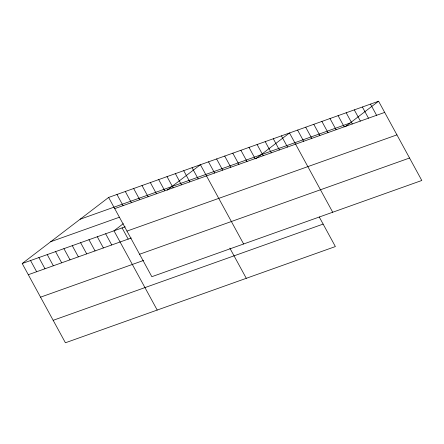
<?xml version="1.0" encoding="UTF-8"?>
<svg xmlns="http://www.w3.org/2000/svg" width="444" height="444" viewBox="0 0 444 444"><rect width="100%" height="100%" fill="white"/><g stroke="black" fill="none" stroke-linecap="round" stroke-linejoin="round"><path stroke-width="0.67" d="M319.247 216.972L335.375 246.559L65.412 342.779L22.2 263.52L108.625 197.441L378.588 101.221L421.8 180.48L151.837 276.701L108.625 197.441M123.31 223.676L113.986 230.802L157.204 310.062M167.166 190.143L200.411 164.73L243.623 243.989M255.733 158.791L289.499 132.978L332.711 212.232M345.343 126.64L378.588 101.221M80.103 219.247L350.066 123.027M114.724 208.63L384.687 112.41M50.721 241.714L119.397 217.233M22.2 263.52L125.202 226.806M126.967 231.096L396.936 134.876M28.299 274.708L131.302 237.995M139.588 254.24L409.551 158.02M40.548 297.169L143.551 260.456M53.163 320.313L323.132 224.092M370.49 104.112L376.59 115.296M362.387 106.998L368.487 118.187M354.29 109.884L360.389 121.073M346.192 112.77L352.292 123.959M338.089 115.656L344.194 126.845M329.992 118.542L336.091 129.731M321.894 121.428L327.994 132.617M313.797 124.314L319.896 135.503M305.694 127.2L311.799 138.389M297.597 130.092L303.696 141.275M281.402 135.864L287.501 147.053M273.299 138.75L279.398 149.939M265.201 141.636L271.301 152.825M257.104 144.522L263.203 155.711M249.006 147.408L255.106 158.597M240.903 150.294L247.003 161.483M232.806 153.18L238.905 164.369M224.708 156.066L230.808 167.255M216.611 158.958L222.71 170.141M208.508 161.844L214.607 173.032M192.069 167.704L198.168 178.893M229.837 248.129L246.287 278.31M183.722 170.679L189.821 181.862M175.38 173.648L181.479 184.837M167.033 176.623L173.132 187.812M158.691 179.598L164.791 190.787M150.344 182.573L156.443 193.762M142.002 185.548L148.102 196.736M133.655 188.522L139.755 199.711M125.313 191.497L131.413 202.68M116.966 194.466L123.066 205.655M122.089 227.916L128.188 239.105M105.644 233.777L111.744 244.966M97.297 236.752L103.397 247.941M88.955 239.727L95.055 250.916M80.608 242.702L86.708 253.885M72.267 245.671L78.366 256.86M63.919 248.646L70.024 259.834M55.578 251.62L61.677 262.809M47.23 254.595L53.336 265.784M38.889 257.57L44.988 268.759M30.542 260.545L36.647 271.734"/></g></svg>
